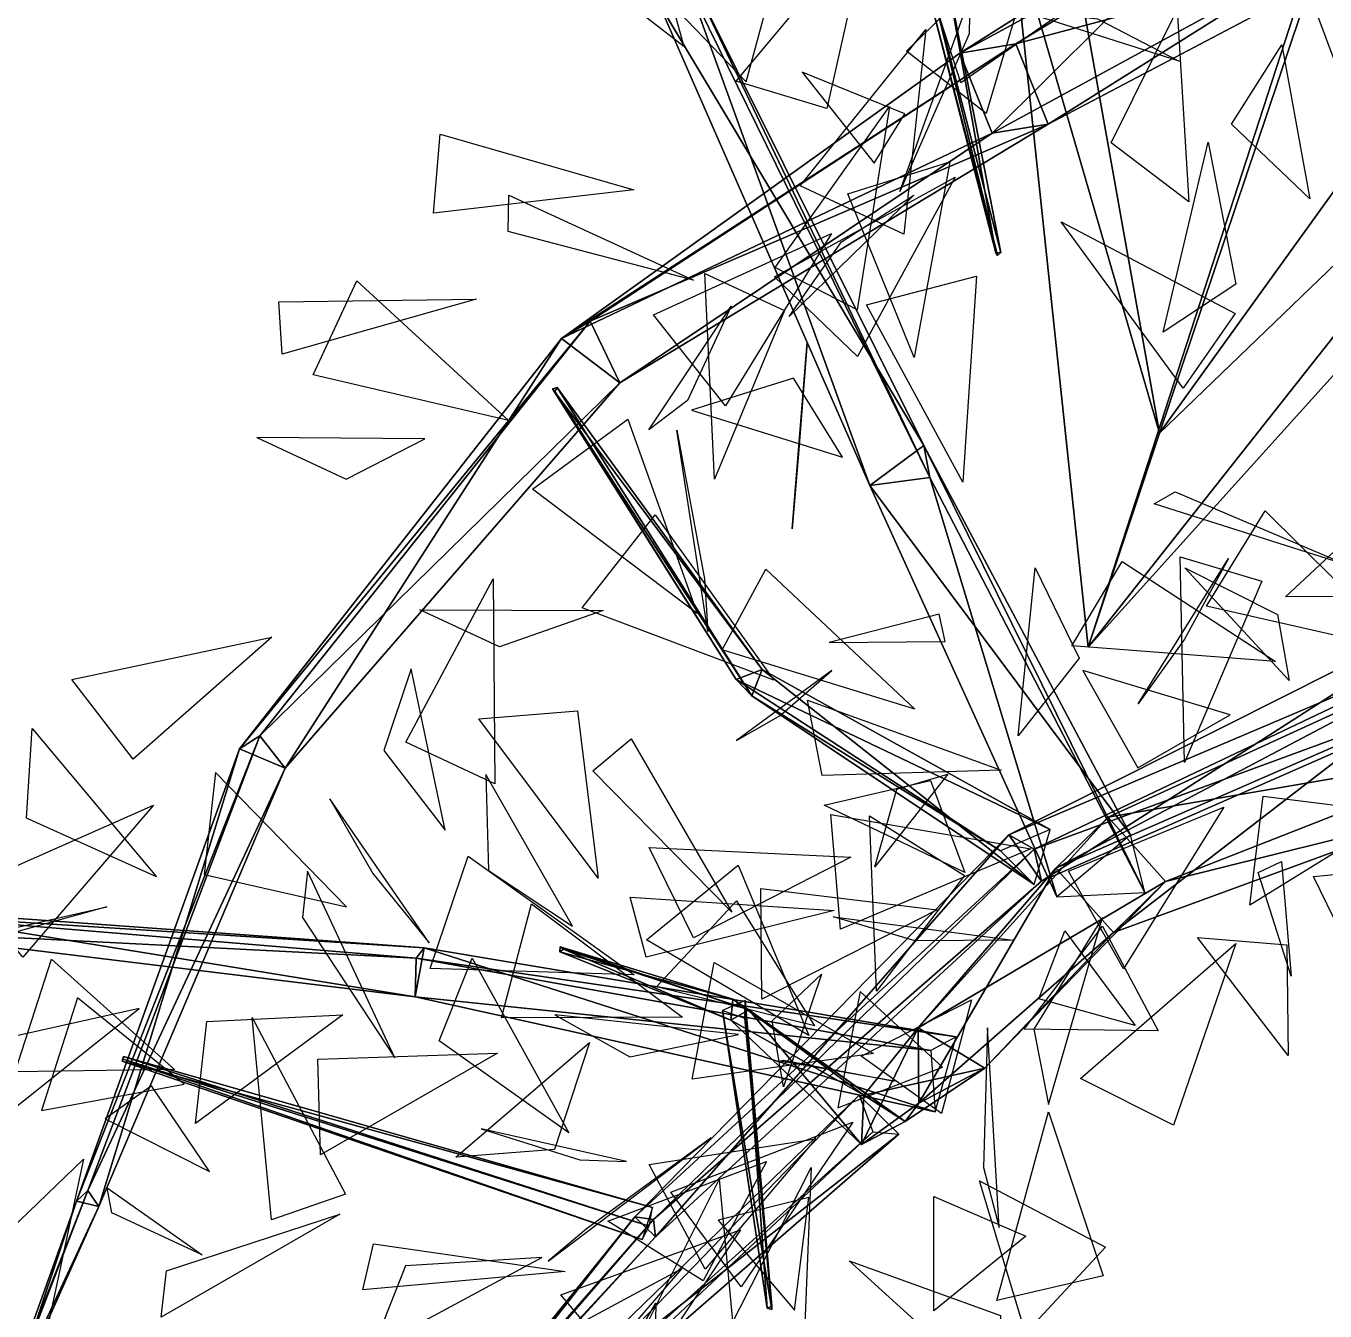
# Model space of a CAD drawing. Extents: x -154 to 171, y -158 to 169.
# Drawn here: x -37.24 to -4.4, y -48.74 to -16.26 of the extents above; entities that cross this region are included whole.
import ezdxf

# ---------------------------------------------------------------- set-up
doc = ezdxf.new("R2010")
doc.units = 0
for name, color, linetype in [('Branches', 15, 'CONTINUOUS'), ('Leaves', 3, 'CONTINUOUS'), ('Trunk', 15, 'CONTINUOUS')]:
    doc.layers.add(name, color=color, linetype=linetype)

msp = doc.modelspace()

# ---------------------------------------------------------------- linework, layer by layer
at = {"layer": 'Branches', "color": 15}
for points in [[(-13.630527, -16.939053, 180.748062), (-3.709943, -11.544402, 172.277069), (-5.794305, -11.983121, 170.401077)], [(-13.630527, -16.939053, 180.748062), (-12.217018, -16.711128, 182.464722), (-3.709943, -11.544402, 172.277069)], [(-12.217018, -16.711128, 182.464722), (-2.750358, -14.177405, 171.826645), (-3.709943, -11.544402, 172.277069)], [(-12.80809, -18.968803, 180.300171), (-13.630527, -16.939053, 180.748062), (-5.794305, -11.983121, 170.401077)], [(-12.80809, -18.968803, 180.300171), (-5.794305, -11.983121, 170.401077), (-4.834721, -14.616124, 169.950653)], [(-12.217018, -16.711128, 182.464722), (-11.394582, -18.740879, 182.01683), (-2.750358, -14.177405, 171.826645)], [(-11.394582, -18.740879, 182.01683), (-4.834721, -14.616124, 169.950653), (-2.750358, -14.177405, 171.826645)], [(-12.72024, -21.988811, 194.787521), (-13.9984, -14.770671, 188.964615), (-14.593843, -14.761139, 189.100327)], [(-12.676374, -22.059996, 194.68811), (-14.593843, -14.761139, 189.100327), (-14.393926, -15.038533, 188.594208)], [(-12.676374, -22.059996, 194.68811), (-12.72024, -21.988811, 194.787521), (-14.593843, -14.761139, 189.100327)], [(-12.594309, -21.985462, 194.755829), (-14.393926, -15.038533, 188.594208), (-13.9984, -14.770671, 188.964615)], [(-12.72024, -21.988811, 194.787521), (-12.594309, -21.985462, 194.755829), (-13.9984, -14.770671, 188.964615)], [(-11.394582, -18.740879, 182.01683), (-12.80809, -18.968803, 180.300171), (-4.834721, -14.616124, 169.950653)], [(-21.256989, -15.656905, 241.307556), (-20.438068, -15.014645, 240.929626), (-14.535851, -26.864498, 236.769745)], [(-20.438068, -15.014645, 240.929626), (-20.466372, -15.295988, 242.0121), (-14.384542, -27.667194, 238.414078)], [(-20.438068, -15.014645, 240.929626), (-14.384542, -27.667194, 238.414078), (-14.535851, -26.864498, 236.769745)], [(-12.594309, -21.985462, 194.755829), (-12.676374, -22.059996, 194.68811), (-14.393926, -15.038533, 188.594208)], [(-20.466372, -15.295988, 242.0121), (-21.256989, -15.656905, 241.307556), (-15.906545, -27.872303, 237.407867)], [(-20.466372, -15.295988, 242.0121), (-15.906545, -27.872303, 237.407867), (-14.384542, -27.667194, 238.414078)], [(-21.256989, -15.656905, 241.307556), (-14.535851, -26.864498, 236.769745), (-15.906545, -27.872303, 237.407867)], [(-23.7008, -24.155651, 187.133347), (-12.217018, -16.711128, 182.464722), (-13.630527, -16.939053, 180.748062)], [(-23.7008, -24.155651, 187.133347), (-22.972706, -23.716694, 188.976715), (-12.217018, -16.711128, 182.464722)], [(-22.972706, -23.716694, 188.976715), (-11.394582, -18.740879, 182.01683), (-12.217018, -16.711128, 182.464722)], [(-23.7008, -24.155651, 187.133347), (-13.630527, -16.939053, 180.748062), (-12.80809, -18.968803, 180.300171)], [(-22.227303, -25.276756, 187.913055), (-23.7008, -24.155651, 187.133347), (-12.80809, -18.968803, 180.300171)], [(-22.972706, -23.716694, 188.976715), (-22.227303, -25.276756, 187.913055), (-11.394582, -18.740879, 182.01683)], [(-22.227303, -25.276756, 187.913055), (-12.80809, -18.968803, 180.300171), (-11.394582, -18.740879, 182.01683)], [(-12.72024, -21.988811, 194.787521), (-12.676374, -22.059996, 194.68811), (-12.594309, -21.985462, 194.755829)], [(-31.83745, -34.531353, 192.276199), (-22.972706, -23.716694, 188.976715), (-23.7008, -24.155651, 187.133347)], [(-31.83745, -34.531353, 192.276199), (-31.327223, -34.199612, 193.439346), (-22.972706, -23.716694, 188.976715)], [(-31.327223, -34.199612, 193.439346), (-22.227303, -25.276756, 187.913055), (-22.972706, -23.716694, 188.976715)], [(-30.686522, -35.015575, 192.634979), (-31.83745, -34.531353, 192.276199), (-23.7008, -24.155651, 187.133347)], [(-30.686522, -35.015575, 192.634979), (-23.7008, -24.155651, 187.133347), (-22.227303, -25.276756, 187.913055)], [(-31.327223, -34.199612, 193.439346), (-30.686522, -35.015575, 192.634979), (-22.227303, -25.276756, 187.913055)], [(-23.930958, -25.432327, 301.435486), (-23.812241, -25.393755, 301.471466), (-18.622847, -32.523613, 293.096069)], [(-23.867516, -25.49618, 301.529144), (-23.812241, -25.393755, 301.471466), (-23.930958, -25.432327, 301.435486)], [(-23.867516, -25.49618, 301.529144), (-23.930958, -25.432327, 301.435486), (-19.282452, -32.774696, 292.849823)], [(-23.930958, -25.432327, 301.435486), (-18.622847, -32.523613, 293.096069), (-19.282452, -32.774696, 292.849823)], [(-23.812241, -25.393755, 301.471466), (-23.867516, -25.49618, 301.529144), (-18.886478, -33.186661, 293.343781)], [(-23.867516, -25.49618, 301.529144), (-19.282452, -32.774696, 292.849823), (-18.886478, -33.186661, 293.343781)], [(-23.812241, -25.393755, 301.471466), (-18.886478, -33.186661, 293.343781), (-18.622847, -32.523613, 293.096069)], [(-15.906545, -27.872303, 237.407867), (-14.535851, -26.864498, 236.769745), (-9.313121, -36.70583, 228.521545)], [(-14.535851, -26.864498, 236.769745), (-8.954296, -38.159405, 230.600525), (-9.313121, -36.70583, 228.521545)], [(-14.535851, -26.864498, 236.769745), (-14.384542, -27.667194, 238.414078), (-8.954296, -38.159405, 230.600525)], [(-14.384542, -27.667194, 238.414078), (-15.906545, -27.872303, 237.407867), (-11.174729, -38.27076, 229.327301)], [(-15.906545, -27.872303, 237.407867), (-9.313121, -36.70583, 228.521545), (-11.174729, -38.27076, 229.327301)], [(-14.384542, -27.667194, 238.414078), (-11.174729, -38.27076, 229.327301), (-8.954296, -38.159405, 230.600525)], [(-11.563705, -37.872845, 281.431732), (-12.391175, -36.698849, 281.376312), (-0.04044, -30.494619, 278.26355)], [(-12.391175, -36.698849, 281.376312), (0.82424, -31.09169, 280.161743), (-0.04044, -30.494619, 278.26355)], [(-11.563705, -37.872845, 281.431732), (-0.04044, -30.494619, 278.26355), (0.708275, -32.492065, 278.508636)], [(-12.391175, -36.698849, 281.376312), (-11.747461, -37.066097, 282.625397), (0.82424, -31.09169, 280.161743)], [(-11.747461, -37.066097, 282.625397), (0.708275, -32.492065, 278.508636), (0.82424, -31.09169, 280.161743)], [(-11.747461, -37.066097, 282.625397), (-11.563705, -37.872845, 281.431732), (0.708275, -32.492065, 278.508636)], [(-11.19988, -37.543186, 228.784653), (-1.336324, -32.335358, 219.101257), (-2.996473, -33.965839, 217.587128)], [(-11.19988, -37.543186, 228.784653), (-9.881818, -36.253006, 229.970215), (-1.336324, -32.335358, 219.101257)], [(-9.881818, -36.253006, 229.970215), (0.079054, -34.54739, 220.001678), (-1.336324, -32.335358, 219.101257)], [(-19.282452, -32.774696, 292.849823), (-18.622847, -32.523613, 293.096069), (-11.348378, -36.569386, 281.905365)], [(-18.886478, -33.186661, 293.343781), (-19.282452, -32.774696, 292.849823), (-12.600456, -37.107597, 281.334534)], [(-19.282452, -32.774696, 292.849823), (-11.348378, -36.569386, 281.905365), (-12.600456, -37.107597, 281.334534)], [(-18.622847, -32.523613, 293.096069), (-18.886478, -33.186661, 293.343781), (-11.753508, -37.960808, 282.193573)], [(-18.622847, -32.523613, 293.096069), (-11.753508, -37.960808, 282.193573), (-11.348378, -36.569386, 281.905365)], [(-18.886478, -33.186661, 293.343781), (-12.600456, -37.107597, 281.334534), (-11.753508, -37.960808, 282.193573)], [(-9.74628, -39.17099, 228.996033), (-11.19988, -37.543186, 228.784653), (-2.996473, -33.965839, 217.587128)], [(-9.74628, -39.17099, 228.996033), (-2.996473, -33.965839, 217.587128), (-1.581095, -36.177872, 218.487549)], [(-35.965511, -45.96368, 199.54509), (-31.327223, -34.199612, 193.439346), (-31.83745, -34.531353, 192.276199)], [(-35.965511, -45.96368, 199.54509), (-35.673531, -45.690884, 199.986633), (-31.327223, -34.199612, 193.439346)], [(-35.673531, -45.690884, 199.986633), (-30.686522, -35.015575, 192.634979), (-31.327223, -34.199612, 193.439346)], [(-35.400249, -46.09613, 199.646454), (-35.965511, -45.96368, 199.54509), (-31.83745, -34.531353, 192.276199)], [(-35.400249, -46.09613, 199.646454), (-31.83745, -34.531353, 192.276199), (-30.686522, -35.015575, 192.634979)], [(-9.881818, -36.253006, 229.970215), (-8.428218, -37.88081, 230.181595), (0.079054, -34.54739, 220.001678)], [(-8.428218, -37.88081, 230.181595), (-1.581095, -36.177872, 218.487549), (0.079054, -34.54739, 220.001678)], [(-35.673531, -45.690884, 199.986633), (-35.400249, -46.09613, 199.646454), (-30.686522, -35.015575, 192.634979)], [(-14.682527, -41.58176, 241.997208), (-9.881818, -36.253006, 229.970215), (-11.19988, -37.543186, 228.784653)], [(-14.682527, -41.58176, 241.997208), (-8.428218, -37.88081, 230.181595), (-9.881818, -36.253006, 229.970215)], [(-8.428218, -37.88081, 230.181595), (-9.74628, -39.17099, 228.996033), (-1.581095, -36.177872, 218.487549)], [(-21.324844, -46.86731, 285.654175), (-21.845213, -46.359268, 285.675476), (-12.391175, -36.698849, 281.376312)], [(-21.845213, -46.359268, 285.675476), (-11.747461, -37.066097, 282.625397), (-12.391175, -36.698849, 281.376312)], [(-21.324844, -46.86731, 285.654175), (-12.391175, -36.698849, 281.376312), (-11.563705, -37.872845, 281.431732)], [(-21.845213, -46.359268, 285.675476), (-21.377001, -46.424267, 286.238495), (-11.747461, -37.066097, 282.625397)], [(-21.377001, -46.424267, 286.238495), (-11.563705, -37.872845, 281.431732), (-11.747461, -37.066097, 282.625397)], [(-14.661505, -43.487064, 241.551224), (-14.682527, -41.58176, 241.997208), (-11.19988, -37.543186, 228.784653)], [(-14.661505, -43.487064, 241.551224), (-11.19988, -37.543186, 228.784653), (-9.74628, -39.17099, 228.996033)], [(-21.377001, -46.424267, 286.238495), (-21.324844, -46.86731, 285.654175), (-11.563705, -37.872845, 281.431732)], [(-14.682527, -41.58176, 241.997208), (-12.993627, -42.600685, 242.136444), (-8.428218, -37.88081, 230.181595)], [(-12.993627, -42.600685, 242.136444), (-9.74628, -39.17099, 228.996033), (-8.428218, -37.88081, 230.181595)], [(-41.280827, -38.53912, 245.621826), (-27.398289, -40.800724, 245.983856), (-27.172993, -39.557949, 246.391418)], [(-41.280827, -38.53912, 245.621826), (-41.227722, -39.115467, 245.429428), (-27.398289, -40.800724, 245.983856)], [(-41.23526, -38.665691, 245.026917), (-41.280827, -38.53912, 245.621826), (-27.172993, -39.557949, 246.391418)], [(-41.227722, -39.115467, 245.429428), (-41.23526, -38.665691, 245.026917), (-27.374023, -39.823402, 245.10672)], [(-41.23526, -38.665691, 245.026917), (-27.172993, -39.557949, 246.391418), (-27.374023, -39.823402, 245.10672)], [(-41.227722, -39.115467, 245.429428), (-27.374023, -39.823402, 245.10672), (-27.398289, -40.800724, 245.983856)], [(-12.993627, -42.600685, 242.136444), (-14.661505, -43.487064, 241.551224), (-9.74628, -39.17099, 228.996033)], [(-27.172993, -39.557949, 246.391418), (-27.398289, -40.800724, 245.983856), (-14.254176, -43.704769, 242.148254)], [(-27.374023, -39.823402, 245.10672), (-27.172993, -39.557949, 246.391418), (-13.723315, -41.809956, 242.727966)], [(-27.172993, -39.557949, 246.391418), (-14.254176, -43.704769, 242.148254), (-13.723315, -41.809956, 242.727966)], [(-23.746061, -39.659325, 275.531403), (-23.735083, -39.531811, 275.509155), (-19.368666, -40.857006, 268.87793)], [(-23.647297, -39.592636, 275.58313), (-23.735083, -39.531811, 275.509155), (-23.746061, -39.659325, 275.531403)], [(-23.647297, -39.592636, 275.58313), (-23.746061, -39.659325, 275.531403), (-19.415775, -41.383724, 268.972961)], [(-23.746061, -39.659325, 275.531403), (-19.368666, -40.857006, 268.87793), (-19.415775, -41.383724, 268.972961)], [(-23.735083, -39.531811, 275.509155), (-18.963442, -41.123211, 269.122192), (-19.368666, -40.857006, 268.87793)], [(-23.735083, -39.531811, 275.509155), (-23.647297, -39.592636, 275.58313), (-18.963442, -41.123211, 269.122192)], [(-23.647297, -39.592636, 275.58313), (-19.415775, -41.383724, 268.972961), (-18.963442, -41.123211, 269.122192)], [(-27.398289, -40.800724, 245.983856), (-27.374023, -39.823402, 245.10672), (-14.360167, -42.154785, 240.808655)], [(-27.374023, -39.823402, 245.10672), (-13.723315, -41.809956, 242.727966), (-14.360167, -42.154785, 240.808655)], [(-27.398289, -40.800724, 245.983856), (-14.360167, -42.154785, 240.808655), (-14.254176, -43.704769, 242.148254)], [(-18.496441, -48.665649, 276.014008), (-19.053637, -40.886768, 269.219971), (-19.629734, -41.139397, 269.016449)], [(-19.415775, -41.383724, 268.972961), (-19.368666, -40.857006, 268.87793), (-16.05464, -43.286552, 255.638397)], [(-19.368666, -40.857006, 268.87793), (-15.008305, -43.948845, 255.871841), (-16.05464, -43.286552, 255.638397)], [(-19.368666, -40.857006, 268.87793), (-18.963442, -41.123211, 269.122192), (-15.008305, -43.948845, 255.871841)], [(-18.383251, -48.616009, 276.053986), (-19.06451, -41.337776, 268.736664), (-19.053637, -40.886768, 269.219971)], [(-18.496441, -48.665649, 276.014008), (-18.383251, -48.616009, 276.053986), (-19.053637, -40.886768, 269.219971)], [(-18.385384, -48.704624, 275.959015), (-19.629734, -41.139397, 269.016449), (-19.06451, -41.337776, 268.736664)], [(-18.385384, -48.704624, 275.959015), (-18.496441, -48.665649, 276.014008), (-19.629734, -41.139397, 269.016449)], [(-18.963442, -41.123211, 269.122192), (-19.415775, -41.383724, 268.972961), (-16.111521, -44.531143, 255.693542)], [(-18.383251, -48.616009, 276.053986), (-18.385384, -48.704624, 275.959015), (-19.06451, -41.337776, 268.736664)], [(-18.963442, -41.123211, 269.122192), (-16.111521, -44.531143, 255.693542), (-15.008305, -43.948845, 255.871841)], [(-19.415775, -41.383724, 268.972961), (-16.05464, -43.286552, 255.638397), (-16.111521, -44.531143, 255.693542)], [(-16.111521, -44.531143, 255.693542), (-14.682527, -41.58176, 241.997208), (-14.661505, -43.487064, 241.551224)], [(-16.111521, -44.531143, 255.693542), (-16.05464, -43.286552, 255.638397), (-14.682527, -41.58176, 241.997208)], [(-16.05464, -43.286552, 255.638397), (-12.993627, -42.600685, 242.136444), (-14.682527, -41.58176, 241.997208)], [(-34.810612, -42.427963, 286.962372), (-34.771008, -42.304531, 286.970734), (-21.400858, -46.126419, 285.639984)], [(-34.784195, -42.375957, 287.07843), (-34.771008, -42.304531, 286.970734), (-34.810612, -42.427963, 286.962372)], [(-34.771008, -42.304531, 286.970734), (-34.784195, -42.375957, 287.07843), (-21.4869, -46.592525, 286.342773)], [(-34.771008, -42.304531, 286.970734), (-21.4869, -46.592525, 286.342773), (-21.400858, -46.126419, 285.639984)], [(-34.784195, -42.375957, 287.07843), (-34.810612, -42.427963, 286.962372), (-21.659298, -46.9319, 285.585358)], [(-34.810612, -42.427963, 286.962372), (-21.400858, -46.126419, 285.639984), (-21.659298, -46.9319, 285.585358)], [(-34.784195, -42.375957, 287.07843), (-21.659298, -46.9319, 285.585358), (-21.4869, -46.592525, 286.342773)], [(-16.05464, -43.286552, 255.638397), (-15.008305, -43.948845, 255.871841), (-12.993627, -42.600685, 242.136444)], [(-15.008305, -43.948845, 255.871841), (-14.661505, -43.487064, 241.551224), (-12.993627, -42.600685, 242.136444)], [(-25.716782, -52.529797, 260.626465), (-15.167393, -44.266209, 256.233551), (-16.176683, -43.286335, 255.998352)], [(-25.465179, -52.909424, 260.089447), (-25.716782, -52.529797, 260.626465), (-16.176683, -43.286335, 255.998352)], [(-25.465179, -52.909424, 260.089447), (-16.176683, -43.286335, 255.998352), (-15.830387, -44.213993, 254.971863)], [(-15.008305, -43.948845, 255.871841), (-16.111521, -44.531143, 255.693542), (-14.661505, -43.487064, 241.551224)], [(-25.716782, -52.529797, 260.626465), (-25.17506, -52.969761, 260.720184), (-15.167393, -44.266209, 256.233551)], [(-25.17506, -52.969761, 260.720184), (-25.465179, -52.909424, 260.089447), (-15.830387, -44.213993, 254.971863)], [(-25.17506, -52.969761, 260.720184), (-15.830387, -44.213993, 254.971863), (-15.167393, -44.266209, 256.233551)], [(-37.956402, -51.511032, 206.529358), (-35.673531, -45.690884, 199.986633), (-35.965511, -45.96368, 199.54509)], [(-37.956402, -51.511032, 206.529358), (-37.886684, -51.43824, 206.611298), (-35.673531, -45.690884, 199.986633)], [(-37.830643, -51.53727, 206.54863), (-37.956402, -51.511032, 206.529358), (-35.965511, -45.96368, 199.54509)], [(-37.886684, -51.43824, 206.611298), (-35.400249, -46.09613, 199.646454), (-35.673531, -45.690884, 199.986633)], [(-37.830643, -51.53727, 206.54863), (-35.965511, -45.96368, 199.54509), (-35.400249, -46.09613, 199.646454)], [(-37.886684, -51.43824, 206.611298), (-37.830643, -51.53727, 206.54863), (-35.400249, -46.09613, 199.646454)], [(-27.786081, -53.924885, 292.644745), (-27.881546, -53.836994, 292.650787), (-21.845213, -46.359268, 285.675476)], [(-27.881546, -53.836994, 292.650787), (-21.377001, -46.424267, 286.238495), (-21.845213, -46.359268, 285.675476)], [(-27.881546, -53.836994, 292.650787), (-27.786646, -53.836029, 292.739502), (-21.377001, -46.424267, 286.238495)], [(-27.786646, -53.836029, 292.739502), (-21.324844, -46.86731, 285.654175), (-21.377001, -46.424267, 286.238495)], [(-27.786081, -53.924885, 292.644745), (-21.845213, -46.359268, 285.675476), (-21.324844, -46.86731, 285.654175)], [(-27.786646, -53.836029, 292.739502), (-27.786081, -53.924885, 292.644745), (-21.324844, -46.86731, 285.654175)], [(-18.496441, -48.665649, 276.014008), (-18.385384, -48.704624, 275.959015), (-18.383251, -48.616009, 276.053986)]]:
    msp.add_3dface(points, dxfattribs=at)
at = {"layer": 'Leaves', "color": 3}
for points in [[(-20.606634, -16.778435, 238.251297), (-24.389277, -13.839051, 236.177261), (-21.799887, -12.429518, 235.622025)], [(-15.940853, -13.64818, 186.394653), (-16.992525, -18.338217, 184.358109), (-19.281889, -17.652897, 186.171707)], [(-11.481705, -13.472104, 271.098541), (-12.965494, -18.470867, 270.852051), (-14.97767, -16.895863, 269.280273)], [(-5.404997, -13.78754, 162.523102), (-1.216126, -16.820202, 163.234665), (-3.622274, -18.551968, 163.694489)], [(-19.027758, -17.663918, 243.366653), (-18.163528, -14.468901, 247.403351), (-20.752918, -15.878434, 247.958588)], [(-9.318778, -14.715864, 171.210297), (-13.606297, -17.693644, 171.209702), (-14.503833, -14.890258, 171.788879)], [(-15.147207, -20.439663, 239.79866), (-13.37729, -15.528758, 239.819), (-13.394954, -16.450544, 242.673828)], [(-12.223423, -15.83288, 191.739609), (-10.149311, -16.076128, 196.523849), (-8.080135, -17.143461, 194.631943)], [(-8.135571, -15.85004, 169.104141), (-7.839866, -20.697983, 171.017258), (-9.79929, -19.211397, 172.735031)], [(-14.488992, -16.342026, 273.66925), (-15.042442, -21.514923, 273.239319), (-17.666996, -20.29817, 272.444824)], [(-5.489284, -16.729605, 174.709915), (-4.783802, -20.624485, 178.113174), (-6.759171, -18.740112, 179.356979)], [(-15.01607, -18.473276, 186.520737), (-17.617704, -17.423737, 190.923004), (-15.792796, -19.726627, 191.528305)], [(-15.407791, -18.290262, 189.643234), (-16.228729, -23.431746, 189.267426), (-18.297905, -22.364412, 191.159332)], [(-21.870531, -20.397358, 184.370102), (-26.938169, -20.985235, 183.264023), (-26.769356, -18.991549, 185.499359)], [(-7.353747, -19.188824, 177.530777), (-6.651028, -22.786459, 181.247391), (-8.489178, -23.999275, 179.210175)], [(-14.780626, -24.638813, 235.454422), (-16.460669, -20.498928, 232.754639), (-13.882781, -19.689602, 234.058289)], [(-13.744297, -20.076553, 178.807983), (-16.219255, -24.614212, 179.538879), (-18.313677, -22.600534, 178.79155)], [(-20.359926, -22.678036, 239.043655), (-25.04826, -21.454542, 240.985977), (-25.030596, -20.532757, 238.131149)], [(-14.796166, -20.530001, 194.753555), (-17.942236, -23.598766, 197.570465), (-16.624496, -21.714512, 199.497421)], [(-11.062794, -21.208296, 192.863754), (-6.663549, -23.52426, 194.455276), (-7.981289, -25.408514, 192.52832)], [(-16.874695, -21.503653, 180.595139), (-19.55332, -25.857939, 179.539139), (-21.378227, -23.555048, 178.933838)], [(-19.834606, -27.710247, 296.383942), (-20.078054, -22.513458, 296.813019), (-18.062416, -23.451279, 298.827393)], [(-13.55178, -27.786781, 233.275391), (-15.989471, -23.305504, 232.168228), (-13.206001, -22.584173, 233.023788)], [(-25.038395, -26.226845, 299.296967), (-29.980307, -25.078501, 300.525299), (-28.876316, -22.695364, 299.075531)], [(-25.860756, -23.1656, 187.318512), (-30.762253, -24.554783, 186.180328), (-30.844685, -23.228197, 188.869827)], [(-21.489029, -26.468864, 301.601959), (-19.406311, -23.341093, 305.225403), (-20.510302, -25.72423, 306.675171)], [(-17.48765, -24.253189, 187.478104), (-17.70027, -26.970058, 191.93045), (-17.869083, -28.963743, 189.695114)], [(-16.599247, -27.15423, 240.612259), (-17.837618, -25.159718, 245.274704), (-20.415504, -25.969044, 243.971054)], [(-20.267054, -31.10474, 291.833771), (-24.436621, -27.964745, 291.761902), (-22.020176, -26.192257, 291.623749)], [(-20.782513, -26.470421, 189.104248), (-20.081631, -30.232582, 192.654587), (-19.999199, -31.559168, 189.965088)], [(-27.15793, -26.689419, 192.191345), (-31.402298, -26.658548, 195.230164), (-29.148676, -27.710733, 196.907684)], [(-3.801899, -29.896927, 279.60614), (-8.716688, -28.331635, 278.803192), (-8.186094, -28.0336, 281.740814)], [(-2.308743, -32.07753, 214.692673), (-7.393027, -30.92555, 214.96286), (-5.908394, -28.508436, 215.939301)], [(-18.334583, -32.792114, 288.139526), (-23.178471, -30.960442, 288.7966), (-21.328512, -28.610918, 289.036194)], [(-1.733369, -30.669739, 282.824219), (-5.394302, -30.688282, 286.54538), (-3.293409, -28.73023, 287.41272)], [(-5.64655, -32.316994, 219.514313), (-10.800146, -31.920742, 220.244675), (-9.524432, -29.79191, 221.930099)], [(-9.117785, -33.394558, 234.54097), (-6.839301, -29.715923, 237.460922), (-7.945384, -31.759903, 239.357956)], [(-7.945798, -34.870312, 228.467987), (-8.056611, -29.67823, 227.938812), (-5.993352, -30.287809, 230.029602)], [(-14.767818, -33.52483, 231.106308), (-19.636467, -32.029465, 232.250931), (-18.530384, -29.985485, 230.353897)], [(-12.151497, -34.201077, 286.335724), (-11.726251, -29.949783, 289.334991), (-10.608719, -32.238468, 290.920258)], [(-5.299343, -32.801601, 226.178024), (-7.943781, -29.952953, 229.662582), (-5.59836, -31.131865, 231.114883)], [(-25.425905, -30.231709, 187.6427), (-25.382153, -35.413925, 187.016037), (-27.635775, -34.36174, 185.338516)], [(-22.649305, -31.032799, 297.653534), (-25.265051, -31.953474, 302.076233), (-27.280687, -31.015654, 300.061859)], [(-13.996869, -31.815464, 238.120056), (-14.149343, -31.122742, 243.291794), (-16.932814, -31.844072, 242.436234)], [(-31.026625, -31.702383, 189.405823), (-34.532047, -34.78878, 187.074265), (-36.081894, -32.777081, 188.671463)], [(-27.497778, -32.503849, 193.839508), (-28.192972, -34.568794, 198.583206), (-26.643126, -36.580494, 196.986008)], [(-18.173349, -33.685642, 295.342255), (-16.862974, -32.549522, 300.2659), (-19.279419, -34.32201, 300.404053)], [(-6.79087, -33.671589, 283.435272), (-10.520514, -32.546131, 286.909912), (-9.129488, -35.010399, 287.906128)], [(-12.581294, -35.068497, 279.917389), (-17.106285, -35.198502, 277.317871), (-17.48144, -33.295891, 279.606842)], [(-22.771412, -37.801689, 273.914001), (-25.791183, -33.766407, 275.273224), (-23.295752, -33.571156, 276.92691)], [(-33.941849, -37.765011, 243.65744), (-37.230583, -36.280602, 239.885086), (-37.086956, -34.013676, 241.844788)], [(-19.396004, -38.659245, 242.611603), (-22.9063, -35.084877, 241.14473), (-21.942558, -34.279324, 243.86911)], [(-29.137209, -38.522339, 248.108414), (-32.449562, -35.128895, 250.290817), (-32.738338, -37.706436, 251.798431)], [(-23.421745, -39.008755, 247.118347), (-25.616697, -35.179745, 249.905975), (-25.548216, -37.602665, 251.673676)], [(-13.49998, -37.651646, 237.897034), (-17.05806, -35.950153, 241.316833), (-14.36804, -35.329208, 242.490814)], [(-15.22459, -35.547562, 291.147278), (-13.931293, -35.164841, 296.190186), (-15.781251, -37.514362, 295.950592)], [(-29.553921, -35.796452, 195.116943), (-28.467985, -37.676918, 199.863998), (-27.044842, -39.435616, 197.893814)], [(-2.530478, -36.154118, 291.358612), (-6.299528, -38.48003, 294.121643), (-5.961667, -35.729038, 295.269653)], [(-34.016514, -35.953968, 192.034058), (-37.322781, -39.798397, 190.793518), (-38.745922, -38.0397, 192.763702)], [(-6.95581, -36.006718, 277.889313), (-9.488172, -40.088455, 275.845642), (-10.879198, -37.624187, 274.849426)], [(-11.83632, -37.059418, 226.240616), (-16.641953, -39.086216, 226.459671), (-16.893427, -36.189754, 227.199448)], [(-15.737432, -40.653915, 260.923401), (-15.914586, -36.220402, 263.673431), (-13.508931, -37.734417, 264.632904)], [(-16.386383, -37.270222, 284.890106), (-20.362221, -39.307121, 287.59082), (-21.479753, -37.018436, 286.005554)], [(-21.862835, -40.240383, 268.940735), (-27.017454, -40.082706, 269.750092), (-26.059061, -37.239929, 269.740082)], [(-6.085216, -37.658817, 230.542465), (-5.499667, -37.377251, 235.722031), (-5.248192, -40.273712, 234.982254)], [(0.49618, -37.253208, 211.04747), (-3.491291, -40.210873, 212.660629), (-4.686641, -37.759537, 211.410797)], [(-27.912682, -42.341846, 287.342041), (-30.121124, -37.619671, 287.61377), (-30.252064, -38.792583, 290.371887)], [(-17.446835, -41.77166, 255.424637), (-21.553926, -39.355221, 257.555969), (-19.233728, -37.465965, 257.773682)], [(-14.19828, -38.594242, 231.647507), (-18.633989, -40.855202, 233.216766), (-18.662825, -38.057293, 234.298843)], [(-16.808371, -38.612854, 281.875671), (-21.56292, -39.797745, 280.075592), (-21.962694, -38.278885, 282.631622)], [(-17.300793, -41.532043, 251.305801), (-21.297543, -40.541706, 254.514435), (-19.273355, -38.373669, 254.964188)], [(-35.192299, -38.525959, 197.173141), (-39.769669, -39.789555, 199.341309), (-37.900177, -39.134636, 201.59433)], [(-20.644167, -41.315128, 265.039001), (-25.21546, -41.324944, 267.55954), (-24.46167, -38.44986, 267.152496)], [(-12.276758, -39.366215, 231.431122), (-14.75611, -39.384296, 236.024872), (-16.81937, -38.774719, 233.934082)], [(-12.004259, -41.616173, 246.856583), (-10.021162, -39.009434, 250.921341), (-8.612251, -41.656235, 250.824295)], [(-10.021199, -38.790627, 283.430878), (-11.758214, -41.616905, 287.461365), (-11.38306, -43.519516, 285.172394)], [(-11.630859, -40.848755, 242.936264), (-10.976186, -39.130127, 247.821732), (-9.195783, -41.523716, 247.504074)], [(-7.622215, -39.300632, 233.649246), (-5.357579, -39.486519, 238.348907), (-5.328745, -42.284428, 237.26683)], [(-6.654093, -39.448505, 222.970261), (-8.229739, -44.042385, 224.884323), (-10.57516, -42.863476, 223.432022)], [(-33.487404, -42.635666, 284.772614), (-37.513451, -42.697208, 281.450409), (-36.598824, -39.846581, 281.643738)], [(-23.515448, -44.234886, 284.260742), (-26.791161, -41.910946, 280.926239), (-25.961792, -39.824039, 282.915466)], [(-15.811482, -42.228367, 239.110596), (-20.399519, -42.879803, 236.707352), (-19.840475, -39.932358, 236.713593)], [(-18.371426, -41.408123, 271.590302), (-17.124769, -40.2281, 276.520142), (-18.083162, -43.070877, 276.530151)], [(-14.070676, -42.571392, 245.172882), (-16.150934, -40.659382, 249.562271), (-16.709978, -43.606827, 249.55603)], [(-33.238083, -43.001556, 288.988495), (-35.933613, -40.822803, 292.891968), (-36.84824, -43.673431, 292.698639)], [(-16.127562, -42.299824, 266.447876), (-13.336396, -40.875359, 270.622833), (-14.090185, -43.750443, 271.029877)], [(-34.379494, -41.091434, 247.537415), (-38.127907, -41.925674, 251.073425), (-38.271534, -44.1926, 249.113724)], [(-29.232111, -41.253586, 243.42067), (-32.956905, -43.996861, 241.001907), (-32.668129, -41.419319, 239.494293)], [(-31.51816, -41.320683, 194.936813), (-29.161121, -45.781982, 196.275162), (-31.030615, -46.436901, 194.022156)], [(-19.223412, -41.746658, 286.20636), (-23.867846, -41.255054, 288.538208), (-21.971148, -42.311134, 290.608765)], [(-12.931089, -41.579033, 284.24469), (-13.032803, -45.110386, 288.087769), (-12.633028, -46.62925, 285.531738)], [(-22.98954, -41.955025, 274.733521), (-23.877731, -44.652607, 279.113495), (-26.373163, -44.847858, 277.459808)], [(-25.321196, -42.225559, 242.782806), (-29.794537, -44.793995, 241.981323), (-29.863018, -42.371075, 240.213623)], [(-18.171068, -42.421448, 273.113342), (-18.091248, -42.400406, 278.332855), (-15.280251, -42.932289, 277.429871)], [(-34.064999, -43.04406, 200.593231), (-35.236683, -43.883457, 205.610458), (-32.596245, -45.215714, 205.107285)], [(-16.330357, -43.966835, 240.09169), (-19.156103, -48.132309, 241.475159), (-20.936506, -45.73872, 241.792816)], [(-11.390876, -43.703587, 236.26532), (-10.003869, -47.851925, 239.114441), (-12.693889, -48.47287, 237.94046)], [(-22.058126, -44.958836, 287.621246), (-25.732676, -44.135647, 291.236511), (-23.236423, -44.915295, 292.706512)], [(-19.916546, -44.357792, 244.480713), (-23.074545, -46.671585, 247.933746), (-24.038286, -47.477139, 245.209366)], [(-17.273487, -44.388481, 245.969162), (-20.070902, -47.684994, 248.894485), (-21.479813, -45.038193, 248.991531)], [(-35.785477, -44.898804, 196.475677), (-36.834122, -49.784302, 194.964966), (-39.47456, -48.452045, 195.46814)], [(-18.516817, -44.961655, 261.094604), (-20.119789, -47.980518, 265.0401), (-22.525444, -46.466503, 264.080627)], [(-17.383839, -45.115005, 282.803223), (-17.595667, -50.322853, 282.514343), (-19.492365, -49.266773, 280.443787)], [(-35.066544, -46.257736, 203.101868), (-35.185596, -45.626812, 208.282379), (-32.786057, -47.322014, 207.675339)], [(-19.713385, -45.416946, 270.076538), (-19.226938, -50.59758, 269.658905), (-22.037935, -50.065697, 270.56189)], [(-13.128575, -45.448097, 251.405411), (-9.946145, -47.128208, 255.186859), (-11.970333, -49.296246, 254.737106)], [(-17.444233, -45.869873, 259.533325), (-19.742834, -46.440594, 264.185272), (-17.8081, -48.714905, 263.894897)], [(-14.289933, -45.844528, 257.124481), (-11.962969, -46.846317, 261.68866), (-14.283167, -48.735573, 261.470947)], [(-29.307062, -46.289562, 285.597046), (-33.820198, -48.894531, 285.906555), (-33.689259, -47.721619, 283.148438)], [(-19.171356, -46.690773, 254.455246), (-21.785894, -50.605545, 252.199417), (-23.720629, -48.331234, 252.489792)], [(-23.611578, -47.739975, 258.141907), (-28.726889, -48.207367, 257.211792), (-28.45392, -47.037796, 259.960907)], [(-24.198555, -47.390709, 287.856323), (-27.644417, -47.597443, 291.772095), (-28.473785, -49.684349, 289.782867)], [(-16.42939, -47.467167, 274.849152), (-12.597886, -48.856247, 278.111053), (-12.647227, -50.902695, 275.917969)], [(-20.65424, -47.667984, 275.131622), (-23.919476, -51.438492, 276.6716), (-23.870134, -49.392044, 278.864685)], [(-21.31761, -48.541462, 284.463593), (-21.412384, -53.739998, 284.928589), (-23.908636, -52.96035, 283.458588)]]:
    msp.add_3dface(points, dxfattribs=at)
at = {"layer": 'Trunk', "color": 15}
for points in [[(0, 0), (-12.320367, -13.683154), (-10.382971, -31.955498)], [(0, 0), (-10.382971, -31.955498), (1.92463, -18.311634)], [(-11.094586, -12.454809, 4.054403), (-8.584919, -26.546103, 3.562495), (-12.320367, -13.683154)], [(-4.477138, -14.359809, 16.850288), (-8.584919, -26.546103, 3.562495), (-11.094586, -12.454809, 4.054403)], [(-4.477138, -14.359809, 16.850288), (1.28934, -12.848772, 16.903036), (-8.584919, -26.546103, 3.562495)], [(1.28934, -12.848772, 16.903036), (1.733145, -16.620255, 3.908993), (-8.584919, -26.546103, 3.562495)], [(-8.584919, -26.546103, 3.562495), (-10.382971, -31.955498), (-12.320367, -13.683154)], [(-8.584919, -26.546103, 3.562495), (1.733145, -16.620255, 3.908993), (-10.382971, -31.955498)], [(1.733145, -16.620255, 3.908993), (1.92463, -18.311634), (-10.382971, -31.955498)]]:
    msp.add_3dface(points, dxfattribs=at)

doc.saveas('drawing.dxf')
